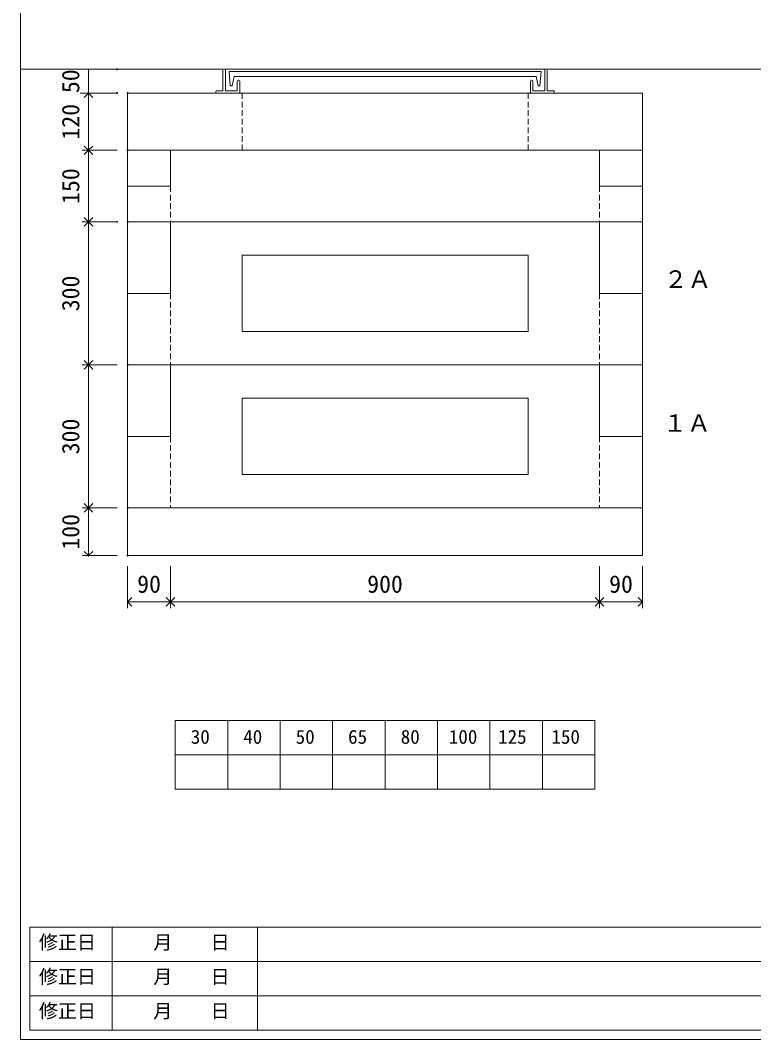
# Model space of a CAD drawing. Units: millimetres, scale not verified. Extents: x -4890 to 18490, y -2308 to 2308.
# Drawn here: x -1230 to 308, y -1967 to 171 of the extents above; entities that cross this region are included whole.
import ezdxf
from ezdxf.enums import TextEntityAlignment as Align

# ---------------------------------------------------------------- set-up
doc = ezdxf.new("R2010")
doc.units = ezdxf.units.MM
doc.header["$LTSCALE"] = 10
doc.header["$PDMODE"] = 32
doc.header["$PDSIZE"] = 2
for name, pattern in [('DASHED1', [1.8, 1.2, -0.6]), ('USER2', [50.8, 31.75, -6.35, 6.35, -6.35]), ('USER5', [3.185, 0.01, -3.175])]:
    doc.linetypes.add(name, pattern=pattern)
for name, color, linetype, lineweight in [('0-1_Defpoints', 7, 'USER2', 5), ('0-2_waku', 7, 'Continuous', 18), ('0-3_gaikei', 7, 'Continuous', 18), ('0-4_kakure', 7, 'USER5', 18), ('0-5_sunpou', 7, 'Continuous', 5), ('0-8_uchigawa', 6, 'Continuous', 18), ('0-A_futa', 3, 'Continuous', 18), ('0-B_GL', 4, 'Continuous', 18), ('0-D_文字１', 7, 'Continuous', 18)]:
    doc.layers.add(name, color=color, linetype=linetype, lineweight=lineweight)
doc.styles.add('ＭＳ ゴシック', font='')
doc.styles.get('ＭＳ ゴシック').set_extended_font_data('MS Gothic')

# ---------------------------------------------------------------- blocks, each defined once
blk = doc.blocks.new('_Open90')
at = {"layer": '0-5_sunpou'}
blk.add_line((0, 0), (-1, 0), dxfattribs=at)
blk.add_lwpolyline([(-0.5, 0.5), (0, 0), (-0.5, -0.5)], dxfattribs=at)
blk = doc.blocks.new('D58')
at = {"layer": '0-1_Defpoints'}
for p in [(442.32, 2214.36), (359.96, 2094.36), (442.32, 2094.36)]:
    blk.add_point(p, dxfattribs=at)
at = {"layer": '0-5_sunpou'}
for p, q in [((420.32, 2214.36), (346.96, 2214.36)), ((359.96, 2196.36), (359.96, 2112.36)), ((420.32, 2094.36), (346.96, 2094.36))]:
    blk.add_line(p, q, dxfattribs=at)
at = {"layer": '0-5_sunpou', "xscale": 18, "yscale": 18}
for p, rotation in [((359.96, 2214.36), 90), ((359.96, 2094.36), 270)]:
    blk.add_blockref('_Open90', p, dxfattribs=dict(at, rotation=rotation))
at = {"layer": '0-5_sunpou', "style": 'ＭＳ ゴシック'}
blk.add_text('120', height=36.66, rotation=90, dxfattribs=at).set_placement((351.96, 2116.86), align=Align.BOTTOM_LEFT)
blk = doc.blocks.new('D59')
at = {"layer": '0-1_Defpoints'}
for p in [(442.32, 1944.36), (359.96, 1644.36), (442.32, 1644.36)]:
    blk.add_point(p, dxfattribs=at)
at = {"layer": '0-5_sunpou'}
for p, q in [((420.32, 1944.36), (346.96, 1944.36)), ((359.96, 1926.36), (359.96, 1662.36)), ((420.32, 1644.36), (346.96, 1644.36))]:
    blk.add_line(p, q, dxfattribs=at)
at = {"layer": '0-5_sunpou', "xscale": 18, "yscale": 18}
for p, rotation in [((359.96, 1944.36), 90), ((359.96, 1644.36), 270)]:
    blk.add_blockref('_Open90', p, dxfattribs=dict(at, rotation=rotation))
at = {"layer": '0-5_sunpou', "style": 'ＭＳ ゴシック'}
blk.add_text('300', height=36.66, rotation=90, dxfattribs=at).set_placement((351.96, 1756.86), align=Align.BOTTOM_LEFT)
blk = doc.blocks.new('D60')
at = {"layer": '0-1_Defpoints'}
for p in [(442.32, 1644.36), (359.96, 1344.36), (442.32, 1344.36)]:
    blk.add_point(p, dxfattribs=at)
at = {"layer": '0-5_sunpou'}
for p, q in [((420.32, 1644.36), (346.96, 1644.36)), ((359.96, 1626.36), (359.96, 1362.36)), ((420.32, 1344.36), (346.96, 1344.36))]:
    blk.add_line(p, q, dxfattribs=at)
at = {"layer": '0-5_sunpou', "xscale": 18, "yscale": 18}
for p, rotation in [((359.96, 1644.36), 90), ((359.96, 1344.36), 270)]:
    blk.add_blockref('_Open90', p, dxfattribs=dict(at, rotation=rotation))
at = {"layer": '0-5_sunpou', "style": 'ＭＳ ゴシック'}
blk.add_text('300', height=36.66, rotation=90, dxfattribs=at).set_placement((351.96, 1456.86), align=Align.BOTTOM_LEFT)
blk = doc.blocks.new('D51')
at = {"layer": '0-1_Defpoints'}
for p in [(420.32, 2264.36), (359.96, 2214.36), (420.32, 2214.36)]:
    blk.add_point(p, dxfattribs=at)
at = {"layer": '0-5_sunpou'}
for p, q in [((398.32, 2264.36), (346.96, 2264.36)), ((359.96, 2264.36), (359.96, 2214.36)), ((398.32, 2214.36), (346.96, 2214.36))]:
    blk.add_line(p, q, dxfattribs=at)
at = {"layer": '0-5_sunpou', "style": 'ＭＳ ゴシック'}
blk.add_text('50', height=36.66, rotation=90, dxfattribs=at).set_placement((351.96, 2214.36), align=Align.BOTTOM_LEFT)
blk = doc.blocks.new('D55')
at = {"layer": '0-1_Defpoints'}
for p in [(442.32, 1344.36), (359.96, 1244.36), (442.32, 1244.36)]:
    blk.add_point(p, dxfattribs=at)
at = {"layer": '0-5_sunpou'}
for p, q in [((420.32, 1344.36), (346.96, 1344.36)), ((359.96, 1326.36), (359.96, 1262.36)), ((420.32, 1244.36), (346.96, 1244.36))]:
    blk.add_line(p, q, dxfattribs=at)
at = {"layer": '0-5_sunpou', "xscale": 18, "yscale": 18}
for p, rotation in [((359.96, 1344.36), 90), ((359.96, 1244.36), 270)]:
    blk.add_blockref('_Open90', p, dxfattribs=dict(at, rotation=rotation))
at = {"layer": '0-5_sunpou', "style": 'ＭＳ ゴシック'}
blk.add_text('100', height=36.66, rotation=90, dxfattribs=at).set_placement((351.96, 1256.86), align=Align.BOTTOM_LEFT)
blk = doc.blocks.new('D47')
at = {"layer": '0-1_Defpoints'}
for p in [(442.32, 2094.36), (359.96, 1944.36), (420.32, 1944.36)]:
    blk.add_point(p, dxfattribs=at)
at = {"layer": '0-5_sunpou'}
for p, q in [((420.32, 2094.36), (346.96, 2094.36)), ((359.96, 2076.36), (359.96, 1962.36)), ((398.32, 1944.36), (346.96, 1944.36))]:
    blk.add_line(p, q, dxfattribs=at)
at = {"layer": '0-5_sunpou', "xscale": 18, "yscale": 18}
for p, rotation in [((359.96, 2094.36), 90), ((359.96, 1944.36), 270)]:
    blk.add_blockref('_Open90', p, dxfattribs=dict(at, rotation=rotation))
at = {"layer": '0-5_sunpou', "style": 'ＭＳ ゴシック'}
blk.add_text('150', height=36.66, rotation=90, dxfattribs=at).set_placement((351.96, 1981.86), align=Align.BOTTOM_LEFT)

msp = doc.modelspace()

# ---------------------------------------------------------------- linework, layer by layer
at = {"layer": '0-2_waku'}
for p, q in [((-1230, 2308.16), (-1230, -1966.84)), ((-905, -1297.84), (-905, -1441.84)), ((-905, -1297.84), (-905, -1441.84)), ((-905, -1297.84), (-905, -1441.84)), ((-905, -1297.84), (-905, -1441.84)), ((-905, -1297.84), (-25, -1297.84)), ((-795, -1297.84), (-795, -1441.84)), ((-685, -1297.84), (-685, -1441.84)), ((-685, -1297.84), (-685, -1441.84)), ((-575, -1297.84), (-575, -1441.84)), ((-465, -1297.84), (-465, -1441.84)), ((-355, -1297.84), (-355, -1441.84)), ((-245, -1297.84), (-245, -1441.84)), ((-135, -1297.84), (-135, -1441.84)), ((-25, -1297.84), (-25, -1441.84)), ((-905, -1369.84), (-25, -1369.84)), ((-905, -1441.84), (-25, -1441.84)), ((-1210, -1730.84), (-1210, -1946.84)), ((-1210, -1730.84), (818, -1730.84)), ((-1037.5, -1730.84), (-1037.5, -1946.84)), ((-732.5, -1730.84), (-732.5, -1946.84)), ((-732.5, -1730.84), (-732.5, -1946.84)), ((-1210, -1802.84), (818, -1802.84)), ((-1210, -1874.84), (530, -1874.84)), ((-1210, -1946.84), (818, -1946.84)), ((-1230, -1966.84), (4890, -1966.84)), ((-1230, -1966.84), (4890, -1966.84))]:
    msp.add_line(p, q, dxfattribs=at)
at = {"layer": '0-3_gaikei'}
for p, q in [((-1005, 18.16), (75, 18.16)), ((-1005, -101.84), (-1005, 18.16)), ((75, -101.84), (75, 18.16)), ((75, -101.84), (-1005, -101.84)), ((75, -101.84), (-1005, -101.84)), ((75, -101.84), (-1005, -101.84)), ((75, -101.84), (-1005, -101.84)), ((75, -101.84), (-1005, -101.84)), ((-915, -101.84), (-1005, -101.84)), ((-1005, -101.84), (-915, -101.84)), ((-1005, -101.84), (75, -101.84)), ((-1005, -101.84), (75, -101.84)), ((-1005, -101.84), (75, -101.84)), ((-1005, -101.84), (75, -101.84)), ((-1005, -101.84), (75, -101.84)), ((-1005, -101.84), (75, -101.84)), ((-1005, -101.84), (75, -101.84)), ((-1005, -101.84), (75, -101.84)), ((-1005, -101.84), (-1005, -251.84)), ((-915, -101.84), (-15, -101.84)), ((-915, -101.84), (-15, -101.84)), ((-915, -101.84), (-15, -101.84)), ((-915, -176.84), (-915, -101.84)), ((-75, -101.84), (-855, -101.84)), ((-15, -101.84), (75, -101.84)), ((-15, -101.84), (75, -101.84)), ((-15, -176.84), (-15, -101.84)), ((75, -101.84), (75, -251.84)), ((-1005, -176.84), (-915, -176.84)), ((-15, -176.84), (75, -176.84)), ((-1005, -401.84), (-1005, -251.84)), ((-1005, -251.84), (75, -251.84)), ((-1005, -251.84), (75, -251.84)), ((-1005, -251.84), (75, -251.84)), ((-1005, -251.84), (75, -251.84)), ((-1005, -251.84), (75, -251.84)), ((-1005, -251.84), (75, -251.84)), ((-1005, -251.84), (75, -251.84)), ((-1005, -251.84), (75, -251.84)), ((-1005, -251.84), (75, -251.84)), ((-1005, -251.84), (75, -251.84)), ((-1005, -251.84), (75, -251.84)), ((-915, -251.84), (-915, -401.84)), ((-915, -251.84), (-915, -401.84)), ((-915, -251.84), (-915, -401.84)), ((-915, -251.84), (-915, -401.84)), ((-915, -251.84), (-915, -401.84)), ((-15, -251.84), (-15, -401.84)), ((-15, -251.84), (-15, -401.84)), ((-15, -251.84), (-15, -401.84)), ((-15, -251.84), (-15, -401.84)), ((-15, -251.84), (-15, -401.84)), ((75, -401.84), (75, -251.84)), ((-1005, -401.84), (-1005, -551.84)), ((-1005, -401.84), (-1005, -551.84)), ((-1005, -401.84), (-1005, -551.84)), ((-1005, -401.84), (-1005, -551.84)), ((-1005, -401.84), (-1005, -551.84)), ((-915, -401.84), (-1005, -401.84)), ((-915, -401.84), (-1005, -401.84)), ((-915, -401.84), (-1005, -401.84)), ((-915, -401.84), (-1005, -401.84)), ((-915, -401.84), (-1005, -401.84)), ((75, -401.84), (-15, -401.84)), ((75, -401.84), (-15, -401.84)), ((75, -401.84), (-15, -401.84)), ((75, -401.84), (-15, -401.84)), ((75, -401.84), (-15, -401.84)), ((75, -401.84), (75, -551.84)), ((75, -401.84), (75, -551.84)), ((75, -401.84), (75, -551.84)), ((75, -401.84), (75, -551.84)), ((75, -401.84), (75, -551.84)), ((75, -551.84), (-1005, -551.84)), ((75, -551.84), (-1005, -551.84)), ((75, -551.84), (-1005, -551.84)), ((75, -551.84), (-1005, -551.84)), ((75, -551.84), (-1005, -551.84)), ((-1005, -701.84), (-1005, -551.84)), ((-915, -551.84), (-915, -701.84)), ((-915, -551.84), (-915, -701.84)), ((-915, -551.84), (-915, -701.84)), ((-915, -551.84), (-915, -701.84)), ((-915, -551.84), (-915, -701.84)), ((-915, -551.84), (-15, -551.84)), ((-75, -551.84), (-855, -551.84)), ((-15, -551.84), (-15, -701.84)), ((-15, -551.84), (-15, -701.84)), ((-15, -551.84), (-15, -701.84)), ((-15, -551.84), (-15, -701.84)), ((-15, -551.84), (-15, -701.84)), ((75, -701.84), (75, -551.84)), ((-1005, -701.84), (-1005, -851.84)), ((-1005, -701.84), (-1005, -851.84)), ((-1005, -701.84), (-1005, -851.84)), ((-1005, -701.84), (-1005, -851.84)), ((-1005, -701.84), (-1005, -851.84)), ((-915, -701.84), (-1005, -701.84)), ((-915, -701.84), (-1005, -701.84)), ((-915, -701.84), (-1005, -701.84)), ((-915, -701.84), (-1005, -701.84)), ((-915, -701.84), (-1005, -701.84)), ((75, -701.84), (-15, -701.84)), ((75, -701.84), (-15, -701.84)), ((75, -701.84), (-15, -701.84)), ((75, -701.84), (-15, -701.84)), ((75, -701.84), (-15, -701.84)), ((75, -701.84), (75, -851.84)), ((75, -701.84), (75, -851.84)), ((75, -701.84), (75, -851.84)), ((75, -701.84), (75, -851.84)), ((75, -701.84), (75, -851.84)), ((-1005, -951.84), (-1005, -851.84)), ((75, -851.84), (-1005, -851.84)), ((75, -851.84), (-1005, -851.84)), ((75, -851.84), (-1005, -851.84)), ((75, -851.84), (-1005, -851.84)), ((75, -851.84), (-1005, -851.84)), ((-75, -851.84), (-855, -851.84)), ((75, -951.84), (75, -851.84)), ((75, -951.84), (-1005, -951.84)), ((75, -951.84), (-1005, -951.84))]:
    msp.add_line(p, q, dxfattribs=at)
at = {"layer": '0-4_kakure', "linetype": 'DASHED1', "lineweight": 5}
for p, q in [((-765, -101.84), (-765, 18.16)), ((-165, -101.84), (-165, 18.16)), ((-915, -176.84), (-915, -251.84)), ((-15, -176.84), (-15, -251.84)), ((-915, -401.84), (-915, -551.84)), ((-15, -401.84), (-15, -551.84)), ((-915, -701.84), (-915, -851.84)), ((-15, -701.84), (-15, -851.84))]:
    msp.add_line(p, q, dxfattribs=at)
at = {"layer": '0-5_sunpou'}
for p, q in [((-1027, 68.16), (-1104.86, 68.16)), ((-1027, 18.16), (-1104.86, 18.16)), ((-1005, -973.84), (-1005, -1061.76)), ((-915, -973.84), (-915, -1061.76)), ((-915, -973.84), (-915, -1061.76)), ((-15, -973.84), (-15, -1061.76)), ((-15, -973.84), (-15, -1061.76)), ((75, -973.84), (75, -1061.76)), ((-987, -1048.76), (-933, -1048.76)), ((-897, -1048.76), (-33, -1048.76)), ((3, -1048.76), (57, -1048.76))]:
    msp.add_line(p, q, dxfattribs=at)
at = {"layer": '0-8_uchigawa'}
for p, q in [((-165, -321.84), (-765, -321.84)), ((-765, -321.84), (-765, -481.84)), ((-165, -321.84), (-165, -481.84)), ((-165, -481.84), (-765, -481.84)), ((-165, -621.84), (-765, -621.84)), ((-765, -621.84), (-765, -781.84)), ((-165, -621.84), (-165, -781.84)), ((-165, -781.84), (-765, -781.84))]:
    msp.add_line(p, q, dxfattribs=at)
at = {"layer": '0-A_futa'}
for p, q in [((-805, 66.16), (-805, 23.16)), ((-800, 68.16), (-800, 23.16)), ((-130, 68.16), (-130, 23.16)), ((-125, 66.16), (-125, 23.16)), ((-792.19, 63.66), (-137.86, 63.66)), ((-792.19, 63.66), (-789.7, 33.66)), ((-781.67, 52.66), (-785.99, 33.66)), ((-781.67, 52.66), (-148.33, 52.66)), ((-775, 43.16), (-775, 23.16)), ((-773, 45.16), (-772, 45.16)), ((-770, 43.16), (-770, 18.16)), ((-160, 43.16), (-160, 18.16)), ((-157, 45.16), (-158, 45.16)), ((-155, 43.16), (-155, 23.16)), ((-148.33, 52.66), (-144.01, 33.66)), ((-137.86, 63.66), (-140.11, 33.66)), ((-818, 23.16), (-805, 23.16)), ((-800, 23.16), (-775, 23.16)), ((-789.7, 33.66), (-785.99, 33.66)), ((-130, 23.16), (-155, 23.16)), ((-140.11, 33.66), (-144.01, 33.66)), ((-112, 23.16), (-125, 23.16)), ((-820, 21.16), (-820, 20.16)), ((-770, 18.16), (-818, 18.16)), ((-160, 18.16), (-112, 18.16)), ((-110, 21.16), (-110, 20.16))]:
    msp.add_line(p, q, dxfattribs=at)
for centre, start, end in [((-773, 43.16), 90, 180), ((-772, 43.16), 0, 90), ((-158, 43.16), 90, 180), ((-157, 43.16), 0, 90), ((-818, 21.16), 90, 180), ((-112, 21.16), 0, 90), ((-818, 20.16), 180, 270), ((-112, 20.16), 270, 0)]:
    msp.add_arc(centre, 2, start, end, dxfattribs=at)
at = {"layer": '0-B_GL'}
msp.add_line((-1230, 68.16), (4890, 68.16), dxfattribs=at)
msp.add_line((-1230, 68.16), (4890, 68.16), dxfattribs=at)
msp.add_line((-1230, 68.16), (4890, 68.16), dxfattribs=at)

# ---------------------------------------------------------------- block references
at = {"layer": '0-5_sunpou'}
for name in ['D51', 'D58', 'D47', 'D59', 'D60', 'D55']:
    msp.add_blockref(name, (-1447.32, -2196.2), dxfattribs=at)
at = {"layer": '0-5_sunpou', "xscale": 18, "yscale": 18, "rotation": 180}
for p in [(-1005, -1048.76), (-915, -1048.76), (-15, -1048.76)]:
    msp.add_blockref('_Open90', p, dxfattribs=at)
at = {"layer": '0-5_sunpou', "xscale": 18, "yscale": 18}
for p in [(-915, -1048.76), (-15, -1048.76), (75, -1048.76)]:
    msp.add_blockref('_Open90', p, dxfattribs=at)

# ---------------------------------------------------------------- texts
at = {"layer": '0-5_sunpou', "style": 'ＭＳ ゴシック'}
for s, p in [('90', (-985, -1040.76)), ('900', (-502.5, -1040.76)), ('90', (5, -1040.76))]:
    msp.add_text(s, height=36.66, dxfattribs=at).set_placement(p, align=Align.BOTTOM_LEFT)
at = {"layer": '0-D_文字１', "style": 'ＭＳ ゴシック'}
for s, height, p in [('２Ａ', 36.66, (119.63, -401.28)), ('１Ａ', 36.66, (118.31, -703.14)), ('30', 29.33, (-872.54, -1355.27)), ('40', 29.33, (-762.54, -1355.27)), ('50', 29.33, (-652.54, -1355.27)), ('65', 29.33, (-542.54, -1355.27)), ('80', 29.33, (-432.14, -1355.27)), ('100', 29.33, (-331.26, -1355.27)), ('125', 29.33, (-227.87, -1355.27)), ('150', 29.33, (-116.11, -1355.27)), ('修正日', 29.33, (-1191.35, -1786.13)), ('\u3000\u3000月\u3000\u3000日', 29.33, (-1031.2, -1786.13)), ('修正日', 29.33, (-1191.35, -1858.13)), ('\u3000\u3000月\u3000\u3000日', 29.33, (-1031.2, -1858.13)), ('修正日', 29.33, (-1191.35, -1930.13)), ('\u3000\u3000月\u3000\u3000日', 29.33, (-1031.2, -1930.13))]:
    msp.add_text(s, height=height, dxfattribs=at).set_placement(p, align=Align.BOTTOM_LEFT)

doc.saveas('drawing.dxf')
